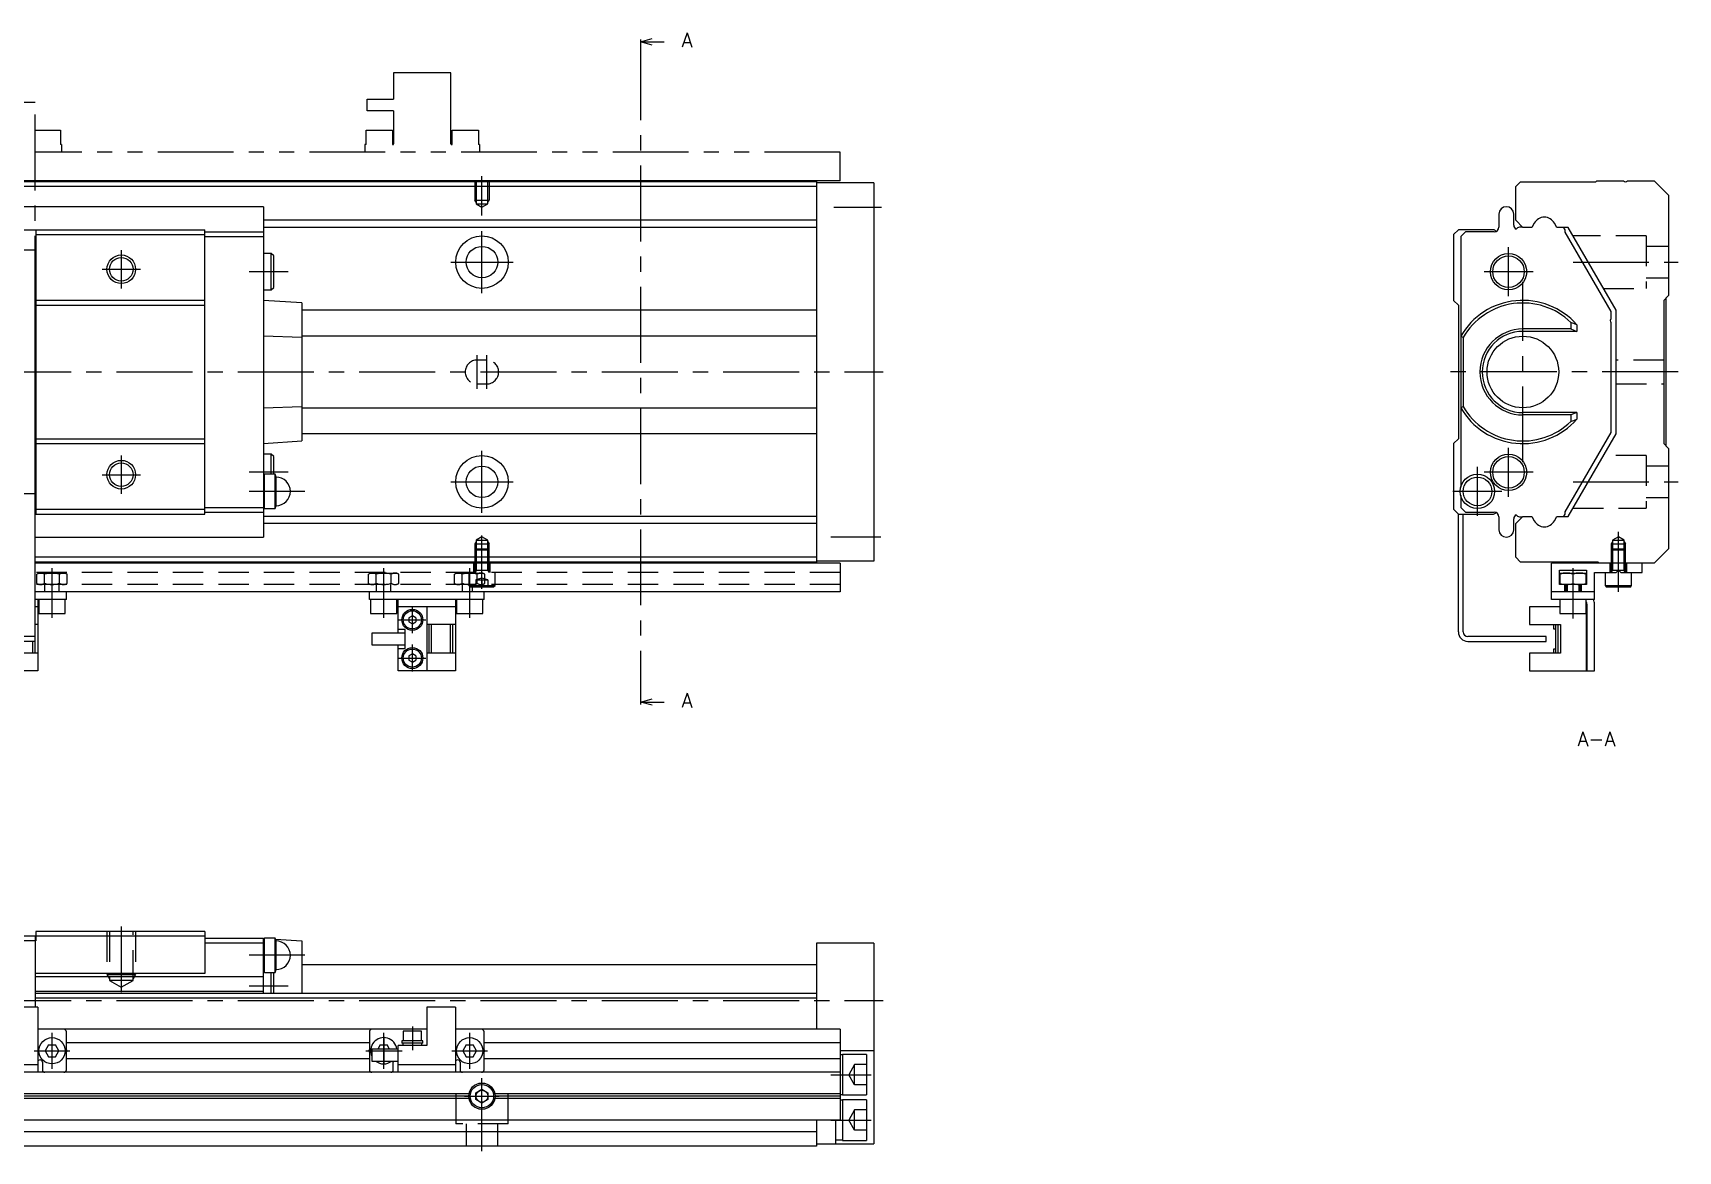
# Model space of a CAD drawing. Extents: x -4 to 704, y -8 to 243.
# Drawn here: x 359.3 to 703.7, y 9 to 243.1 of the extents above; entities that cross this region are included whole.
import ezdxf

# ---------------------------------------------------------------- set-up
doc = ezdxf.new("R2010")
doc.units = 0
doc.header["$LTSCALE"] = 0.5
for name, pattern in [('CENTER', [50.8, 31.75, -6.35, 6.35, -6.35]), ('DASHED', [19.05, 12.7, -6.35]), ('PHANTOM', [63.5, 31.75, -6.35, 6.35, -6.35, 6.35, -6.35])]:
    doc.linetypes.add(name, pattern=pattern)
for name, color, linetype in [('MSM_CENTER', 1, 'CENTER'), ('MSM_CONTINUOUS', 7, 'CONTINUOUS'), ('MSM_DASHED', 4, 'DASHED'), ('MSM_IMAGINARY', 6, 'PHANTOM'), ('MSM_NARROW', 5, 'CONTINUOUS'), ('MSM_PART_NUMBER', 7, 'CONTINUOUS')]:
    doc.layers.add(name, color=color, linetype=linetype)
doc.styles.get("Standard").update_dxf_attribs({"font": 'txt.shx', "height": 3, "bigfont": 'bigfont.shx'})

msp = doc.modelspace()

# ---------------------------------------------------------------- linework, layer by layer
at = {"layer": 'MSM_CENTER'}
for p, q in [((486.46, 240.74), (486.46, 103.51)), ((453.3, 204.91), (453.3, 213.12)), ((526.98, 206.62), (536.92, 206.62)), ((453.3, 188.62), (453.3, 201.62)), ((377.8, 197.62), (377.8, 189.62)), ((668.19, 188), (668.19, 198.25)), ((373.8, 193.62), (381.8, 193.62)), ((412.7, 193.12), (404.6, 193.12)), ((446.8, 195.12), (459.8, 195.12)), ((673.32, 193.12), (663.06, 193.12)), ((681.72, 195.12), (703.69, 195.12)), ((671.19, 153.22), (671.19, 191.02)), ((452.3, 168.62), (452.3, 175.62)), ((454.3, 168.62), (454.3, 175.62)), ((-4.2, 172.12), (537.3, 172.12)), ((703.69, 172.12), (655.69, 172.12)), ((453.3, 142.62), (453.3, 155.62)), ((668.19, 146), (668.19, 156.25)), ((377.8, 154.62), (377.8, 146.62)), ((661.69, 142), (661.69, 152.25)), ((373.8, 150.62), (381.8, 150.62)), ((412.7, 151.12), (404.6, 151.12)), ((446.8, 149.12), (459.8, 149.12)), ((673.32, 151.12), (663.06, 151.12)), ((681.72, 149.12), (703.69, 149.12)), ((416.2, 147.12), (404.6, 147.12)), ((666.82, 147.12), (656.56, 147.12)), ((453.3, 126.72), (453.3, 137.91)), ((691.18, 126.12), (691.18, 138.63)), ((526.3, 137.62), (536.8, 137.62)), ((363.3, 120.62), (363.3, 131.02)), ((432.73, 120.62), (432.73, 131.02)), ((450.73, 120.62), (450.73, 131.02)), ((681.69, 120.52), (681.69, 131.02)), ((438.73, 117.41), (438.73, 123.03)), ((435.92, 120.22), (441.54, 120.22)), ((438.73, 109.41), (438.73, 115.03)), ((435.92, 112.22), (441.54, 112.22)), ((377.8, 56), (377.8, 42.3)), ((416.2, 50), (404.6, 50)), ((412.7, 43.5), (404.6, 43.5)), ((-4.2, 40.5), (537.3, 40.5)), ((438.73, 35.1), (438.73, 30.1)), ((363.3, 26.25), (363.3, 33.75)), ((432.73, 26.25), (432.73, 33.75)), ((432.8, 27.11), (432.8, 32.89)), ((450.73, 26.25), (450.73, 33.75)), ((359.55, 30), (367.05, 30)), ((428.98, 30), (436.62, 30)), ((446.98, 30), (454.48, 30)), ((453.3, 9), (453.3, 24.25)), ((526.3, 25), (534.8, 25)), ((449.68, 20.5), (456.93, 20.5)), ((526.3, 15.5), (534.8, 15.5))]:
    msp.add_line(p, q, dxfattribs=at)
at = {"layer": 'MSM_CONTINUOUS'}
for p, q in [((486.46, 241.24), (488.96, 241.91)), ((486.46, 241.74), (486.46, 240.74)), ((486.46, 241.24), (491.46, 241.24)), ((488.96, 240.57), (486.46, 241.24)), ((523.3, 212.12), (183.3, 212.12)), ((523.3, 211.92), (183.3, 211.92)), ((523.3, 210.92), (183.3, 210.92)), ((523.3, 212.12), (523.3, 132.12)), ((535.3, 211.72), (523.3, 211.72)), ((535.3, 211.72), (535.3, 132.52)), ((669.69, 210.92), (670.69, 211.92)), ((669.69, 203.87), (669.69, 210.92)), ((670.69, 211.92), (686.49, 211.92)), ((686.49, 211.92), (686.69, 212.12)), ((686.69, 212.12), (692.29, 212.12)), ((693.09, 212.12), (698.69, 212.12)), ((698.69, 212.12), (701.69, 209.12)), ((407.6, 206.72), (302, 206.72)), ((407.6, 206.72), (407.6, 137.52)), ((701.69, 209.12), (701.69, 188.12)), ((523.3, 203.87), (407.6, 203.87)), ((666.19, 205.17), (666.19, 202.47)), ((669.29, 202.87), (669.29, 205.17)), ((671.19, 202.37), (669.69, 203.87)), ((673.59, 203.27), (673.07, 202.37)), ((678.3, 202.37), (677.79, 203.27)), ((314.3, 201.88), (395.3, 201.88)), ((359.9, 201.88), (359.9, 142.38)), ((359.9, 200.88), (395.3, 200.88)), ((395.3, 142.38), (395.3, 201.88)), ((395.3, 201.47), (407.6, 201.47)), ((395.3, 200.47), (407.6, 200.47)), ((523.3, 202.37), (407.6, 202.37)), ((657.69, 201.87), (656.69, 200.87)), ((656.69, 200.87), (656.69, 187.12)), ((665.06, 201.87), (657.69, 201.87)), ((659.19, 201.47), (658.19, 200.47)), ((658.19, 200.47), (658.19, 147.97)), ((665.19, 201.47), (659.19, 201.47)), ((671.14, 202.42), (670.49, 202.42)), ((673.07, 202.37), (671.19, 202.37)), ((680.69, 202.37), (678.3, 202.37)), ((680.08, 201.42), (680.08, 201.62)), ((689.69, 184.79), (680.08, 201.42)), ((690.69, 185.05), (680.69, 202.37)), ((359.8, 197.62), (349.8, 197.62)), ((359.8, 113.22), (359.8, 197.62)), ((409.2, 196.92), (407.6, 196.92)), ((409.7, 196.42), (409.2, 196.92)), ((409.2, 189.32), (409.2, 196.92)), ((409.7, 189.82), (409.7, 196.42)), ((409.2, 189.32), (409.7, 189.82)), ((359.9, 187.13), (395.3, 187.13)), ((359.9, 186.13), (395.3, 186.13)), ((407.6, 189.32), (409.2, 189.32)), ((415.6, 186.57), (407.6, 187.12)), ((415.6, 186.57), (415.6, 157.68)), ((656.69, 187.12), (657.69, 186.12)), ((657.69, 186.12), (657.69, 158.12)), ((701.69, 188.12), (700.69, 187.12)), ((700.69, 187.12), (700.69, 157.12)), ((701.19, 156.62), (701.19, 187.62)), ((523.3, 185.05), (415.6, 185.05)), ((689.69, 183.27), (689.69, 184.79)), ((690.69, 159.2), (690.69, 185.05)), ((415.6, 179.36), (407.6, 179.61)), ((523.3, 179.62), (415.6, 179.62)), ((658.69, 179.36), (658.19, 179.61)), ((658.69, 179.36), (658.69, 164.89)), ((681.25, 181.12), (671.19, 181.12)), ((682.47, 180.62), (671.19, 180.62)), ((681.25, 182.49), (681.25, 181.12)), ((681.25, 181.12), (682.47, 180.62)), ((682.47, 182.01), (682.47, 180.62)), ((689.69, 159.46), (689.69, 182.47)), ((407.6, 164.64), (415.6, 164.89)), ((415.6, 164.62), (523.3, 164.62)), ((658.19, 164.64), (658.69, 164.89)), ((682.47, 163.62), (671.19, 163.62)), ((681.25, 163.12), (671.19, 163.12)), ((682.47, 163.62), (681.25, 163.12)), ((681.25, 163.12), (681.25, 161.76)), ((682.47, 163.62), (682.47, 162.24)), ((523.3, 159.2), (415.6, 159.2)), ((680.08, 142.82), (689.69, 159.46)), ((680.69, 141.87), (690.69, 159.2)), ((359.9, 158.13), (395.3, 158.13)), ((359.9, 157.13), (395.3, 157.13)), ((407.6, 157.12), (415.6, 157.68)), ((657.69, 158.12), (656.69, 157.12)), ((656.69, 157.12), (656.69, 143.37)), ((700.69, 157.12), (701.69, 156.12)), ((701.69, 156.12), (701.69, 135.12)), ((409.2, 154.92), (407.6, 154.92)), ((409.7, 154.42), (409.2, 154.92)), ((409.2, 150.72), (409.2, 154.92)), ((409.7, 150.72), (409.7, 154.42)), ((407.76, 150.72), (407.6, 150.12)), ((407.76, 143.52), (407.76, 150.72)), ((410.04, 150.72), (407.76, 150.72)), ((410.04, 143.52), (410.04, 150.72)), ((410.2, 150.12), (410.04, 150.72)), ((410.2, 144.12), (410.2, 150.12)), ((658.19, 146.28), (658.19, 143.77)), ((359.8, 142.38), (395.3, 142.38)), ((359.9, 143.38), (395.3, 143.38)), ((395.3, 143.77), (407.6, 143.77)), ((395.3, 142.77), (407.6, 142.77)), ((407.6, 144.12), (407.76, 143.52)), ((523.3, 141.87), (407.6, 141.87)), ((407.76, 143.52), (410.04, 143.52)), ((410.04, 143.52), (410.2, 144.12)), ((656.69, 143.37), (657.69, 142.37)), ((657.69, 117.72), (657.69, 142.37)), ((657.69, 142.37), (665.06, 142.37)), ((658.19, 143.77), (659.19, 142.77)), ((658.69, 117.72), (658.69, 142.37)), ((659.19, 142.77), (665.19, 142.77)), ((666.19, 141.77), (666.19, 139.07)), ((669.29, 139.07), (669.29, 141.37)), ((669.69, 140.37), (671.19, 141.87)), ((670.49, 141.82), (671.14, 141.82)), ((671.19, 141.87), (673.07, 141.87)), ((673.07, 141.87), (673.59, 140.98)), ((677.79, 140.98), (678.3, 141.87)), ((678.3, 141.87), (680.69, 141.87)), ((680.08, 142.62), (680.08, 142.82)), ((523.3, 140.37), (407.6, 140.37)), ((669.69, 133.32), (669.69, 140.37)), ((359.8, 137.52), (407.6, 137.52)), ((701.69, 135.12), (698.69, 132.12)), ((523.3, 133.32), (359.8, 133.32)), ((523.3, 132.32), (359.8, 132.32)), ((528.3, 132.12), (359.8, 132.12)), ((535.3, 132.52), (523.3, 132.52)), ((528.3, 132.12), (528.3, 126.12)), ((670.69, 132.32), (669.69, 133.32)), ((686.99, 132.32), (670.69, 132.32)), ((677.19, 124.52), (677.19, 132.12)), ((698.69, 132.12), (677.19, 132.12)), ((687.19, 132.12), (686.99, 132.32)), ((696.19, 130.12), (696.19, 132.12)), ((678.84, 130.62), (684.54, 130.62)), ((678.84, 127.62), (678.84, 130.62)), ((684.54, 127.62), (678.84, 127.62)), ((678.94, 130.02), (684.44, 130.02)), ((678.94, 130.02), (678.94, 127.62)), ((679.99, 126.12), (679.99, 127.62)), ((680.19, 127.62), (680.19, 126.12)), ((681.69, 127.87), (681.69, 129.78)), ((683.19, 126.12), (683.19, 127.62)), ((683.39, 127.62), (683.39, 126.12)), ((684.44, 127.62), (684.44, 130.02)), ((684.54, 130.62), (684.54, 127.62)), ((686.19, 124.52), (686.19, 130.12)), ((686.19, 130.12), (690.69, 130.12)), ((688.44, 130.12), (688.44, 127.42)), ((688.44, 127.42), (693.94, 127.42)), ((688.44, 127.42), (688.61, 127.12)), ((690.69, 130.12), (691.19, 130.62)), ((691.19, 130.62), (691.69, 130.12)), ((691.69, 130.12), (696.19, 130.12)), ((693.77, 127.12), (693.94, 127.42)), ((693.94, 127.42), (693.94, 130.12)), ((528.3, 126.12), (359.8, 126.12)), ((366.3, 124.52), (359.8, 124.52)), ((360.3, 124.39), (360.3, 109.52)), ((360.55, 124.52), (360.55, 121.52)), ((366.05, 121.52), (366.05, 124.52)), ((366.3, 124.52), (366.3, 126.12)), ((429.73, 124.52), (429.73, 126.12)), ((453.73, 124.52), (429.73, 124.52)), ((429.98, 124.52), (429.98, 121.52)), ((435.48, 121.52), (435.48, 124.52)), ((435.73, 117.47), (435.73, 124.39)), ((447.73, 124.39), (447.73, 109.52)), ((447.98, 124.52), (447.98, 121.52)), ((453.48, 121.52), (453.48, 124.52)), ((453.73, 124.52), (453.73, 126.12)), ((686.19, 126.12), (677.19, 126.12)), ((686.19, 124.52), (677.19, 124.52)), ((678.94, 124.52), (678.94, 121.52)), ((684.44, 121.52), (684.44, 124.52)), ((688.61, 127.12), (693.77, 127.12)), ((360.3, 122.92), (359.8, 122.92)), ((360.55, 121.52), (366.05, 121.52)), ((429.98, 121.52), (435.48, 121.52)), ((447.73, 122.92), (435.73, 122.92)), ((438.73, 121.09), (437.98, 120.66)), ((437.98, 120.66), (437.98, 119.79)), ((439.48, 120.66), (438.73, 121.09)), ((439.48, 120.66), (439.48, 119.79)), ((441.73, 122.92), (441.73, 109.52)), ((447.98, 121.52), (453.48, 121.52)), ((678.94, 122.92), (672.59, 122.92)), ((672.59, 122.92), (672.59, 119.22)), ((678.94, 121.52), (684.44, 121.52)), ((684.54, 122.92), (684.44, 122.92)), ((684.54, 109.52), (684.54, 122.92)), ((684.54, 122.87), (684.59, 122.87)), ((684.59, 123.52), (684.59, 109.52)), ((686.19, 109.52), (686.19, 123.52)), ((360.3, 119.22), (359.8, 119.22)), ((430.23, 117.47), (430.23, 114.97)), ((437.23, 117.47), (430.23, 117.47)), ((437.23, 118.22), (435.73, 118.22)), ((437.23, 114.22), (437.23, 118.22)), ((437.98, 119.79), (438.73, 119.36)), ((438.73, 119.36), (439.48, 119.79)), ((447.73, 119.22), (441.73, 119.22)), ((442.23, 113.22), (442.23, 119.22)), ((442.73, 113.22), (442.73, 119.22)), ((446.73, 113.22), (446.73, 119.22)), ((447.23, 113.22), (447.23, 119.22)), ((672.59, 119.22), (679.09, 119.22)), ((677.59, 119.22), (677.59, 118.32)), ((677.59, 118.32), (678.09, 118.32)), ((678.09, 113.22), (678.09, 119.22)), ((678.59, 113.22), (678.59, 119.22)), ((679.09, 119.22), (679.09, 113.22)), ((359.8, 115.72), (349.8, 115.72)), ((359.3, 113.22), (359.3, 115.72)), ((430.23, 114.97), (437.23, 114.97)), ((435.73, 109.52), (435.73, 114.97)), ((435.73, 114.22), (437.23, 114.22)), ((676.09, 116.72), (659.69, 116.72)), ((659.69, 115.72), (676.09, 115.72)), ((676.09, 115.72), (676.09, 116.72)), ((677.59, 114.12), (677.59, 113.22)), ((678.09, 114.12), (677.59, 114.12)), ((360.3, 113.22), (354.3, 113.22)), ((438.73, 113.09), (437.98, 112.66)), ((437.98, 112.66), (437.98, 111.79)), ((437.98, 111.79), (438.73, 111.36)), ((439.48, 112.66), (438.73, 113.09)), ((438.73, 111.36), (439.48, 111.79)), ((439.48, 112.66), (439.48, 111.79)), ((447.73, 113.22), (441.73, 113.22)), ((672.59, 113.22), (672.59, 109.52)), ((679.09, 113.22), (672.59, 113.22)), ((360.3, 109.52), (348.3, 109.52)), ((447.73, 109.52), (435.73, 109.52)), ((672.59, 109.52), (684.54, 109.52)), ((684.54, 109.57), (684.59, 109.57)), ((684.59, 109.52), (686.19, 109.52)), ((486.46, 103.01), (488.96, 103.68)), ((486.46, 103.51), (486.46, 102.51)), ((486.46, 103.01), (491.46, 103.01)), ((488.96, 102.34), (486.46, 103.01)), ((359.8, 54), (349.8, 54)), ((359.8, 54), (359.8, 39.1)), ((359.8, 53), (359.9, 53)), ((359.9, 55), (359.9, 53)), ((395.3, 55), (359.9, 55)), ((395.3, 54), (359.9, 54)), ((395.3, 55), (395.3, 46.15)), ((407.6, 53.5), (395.3, 53.5)), ((407.6, 52.5), (395.3, 52.5)), ((407.76, 53.6), (407.6, 53)), ((407.6, 53.5), (407.73, 53.49)), ((407.6, 42), (407.6, 53.5)), ((407.76, 46.4), (407.76, 53.6)), ((410.04, 53.6), (407.76, 53.6)), ((410.2, 53), (410.04, 53.6)), ((410.04, 46.4), (410.04, 53.6)), ((410.11, 53.34), (415.6, 53)), ((410.2, 47), (410.2, 53)), ((415.6, 53), (415.6, 42)), ((535.3, 52.5), (523.3, 52.5)), ((523.3, 52.5), (523.3, 34.5)), ((535.3, 52.5), (535.3, 10.5)), ((395.3, 46.15), (359.8, 46.15)), ((407.6, 45.5), (359.8, 45.5)), ((407.6, 47), (407.76, 46.4)), ((407.76, 46.4), (410.04, 46.4)), ((409.2, 42), (409.2, 46.4)), ((409.7, 42), (409.7, 46.4)), ((410.04, 46.4), (410.2, 47)), ((523.3, 48), (415.6, 48)), ((407.6, 42.4), (359.8, 42.4)), ((523.3, 42), (359.8, 42)), ((360.3, 39.1), (354.3, 39.1)), ((523.3, 41), (359.8, 41)), ((360.3, 39.1), (360.3, 25.5)), ((447.73, 39.1), (441.73, 39.1)), ((441.73, 39.1), (441.73, 31.1)), ((447.73, 39.1), (447.73, 25.5)), ((441.73, 34.5), (360.3, 34.5)), ((528.3, 34.5), (447.73, 34.5)), ((528.3, 34.5), (528.3, 15.5)), ((362.58, 31.25), (361.86, 30)), ((362.58, 31.25), (364.02, 31.25)), ((364.74, 30), (364.02, 31.25)), ((366.3, 26), (366.3, 34)), ((429.73, 31.7), (366.3, 31.7)), ((429.73, 34), (429.73, 26)), ((432.01, 31.25), (431.49, 30.35)), ((432.01, 31.25), (433.45, 31.25)), ((433.97, 30.35), (433.45, 31.25)), ((441.73, 31.1), (435.73, 31.1)), ((435.73, 25.5), (435.73, 31.1)), ((436.53, 32.1), (436.53, 31.6)), ((440.93, 32.1), (436.53, 32.1)), ((440.93, 31.6), (436.53, 31.6)), ((436.73, 31.6), (436.73, 31.1)), ((436.83, 34.1), (436.83, 32.1)), ((440.63, 34.1), (436.83, 34.1)), ((440.63, 32.1), (440.63, 34.1)), ((440.73, 31.1), (440.73, 31.6)), ((440.93, 31.6), (440.93, 32.1)), ((450.01, 31.25), (449.29, 30)), ((450.01, 31.25), (451.45, 31.25)), ((452.17, 30), (451.45, 31.25)), ((453.73, 26), (453.73, 34)), ((528.3, 31.7), (453.73, 31.7)), ((361.3, 27.6), (361.3, 26)), ((361.86, 30), (362.58, 28.75)), ((362.58, 28.75), (364.02, 28.75)), ((364.02, 28.75), (364.74, 30)), ((366.48, 30), (366.3, 30.3)), ((366.3, 29.7), (366.48, 30)), ((429.73, 28.3), (366.3, 28.3)), ((429.73, 30.3), (429.56, 30)), ((429.56, 30), (429.73, 29.7)), ((435.73, 30.35), (430.23, 30.35)), ((430.23, 30.35), (430.23, 27.85)), ((430.23, 27.85), (435.73, 27.85)), ((434.73, 26), (434.73, 27.6)), ((448.73, 27.6), (448.73, 26)), ((449.29, 30), (450.01, 28.75)), ((450.01, 28.75), (451.45, 28.75)), ((451.45, 28.75), (452.17, 30)), ((453.91, 30), (453.73, 30.3)), ((453.73, 29.7), (453.91, 30)), ((528.3, 28.3), (453.73, 28.3)), ((535.3, 30), (528.3, 30)), ((528.8, 29.15), (528.3, 29.15)), ((533.8, 29.25), (528.8, 29.25)), ((528.8, 29.25), (528.8, 20.75)), ((533.8, 29.25), (533.8, 20.75)), ((528.3, 25.5), (178.3, 25.5)), ((348.3, 27.15), (360.3, 27.15)), ((348.3, 27.1), (360.3, 27.1)), ((360.25, 27.15), (360.25, 27.1)), ((435.73, 27.15), (447.73, 27.15)), ((435.73, 27.1), (447.73, 27.1)), ((435.78, 27.15), (435.78, 27.1)), ((447.68, 27.15), (447.68, 27.1)), ((450.6, 21), (356, 21)), ((452.05, 21.22), (453.3, 21.94)), ((452.05, 19.78), (452.05, 21.22)), ((453.3, 21.94), (454.55, 21.22)), ((454.55, 21.22), (454.55, 19.78)), ((528.3, 21), (456, 21)), ((528.3, 20.85), (528.8, 20.85)), ((528.8, 20.75), (533.8, 20.75)), ((450.6, 20), (356, 20)), ((450.42, 20.5), (356.18, 20.5)), ((453.3, 19.06), (452.05, 19.78)), ((454.55, 19.78), (453.3, 19.06)), ((528.3, 20), (456, 20)), ((528.3, 20.5), (456.18, 20.5)), ((528.8, 19.65), (528.3, 19.65)), ((533.8, 19.75), (528.8, 19.75)), ((528.8, 19.75), (528.8, 11.25)), ((533.8, 19.75), (533.8, 11.25)), ((528.3, 15.5), (178.3, 15.5)), ((523.3, 15.5), (523.3, 10)), ((527.3, 15.5), (527.3, 10.5)), ((523.3, 13), (183.3, 13)), ((523.3, 10.5), (535.3, 10.5)), ((527.3, 11.35), (528.8, 11.35)), ((528.8, 11.25), (533.8, 11.25)), ((523.3, 10), (183.3, 10))]:
    msp.add_line(p, q, dxfattribs=at)
for centre, radius in [((453.3, 195.12), 5.5), ((453.3, 195.12), 3.3), ((668.19, 193.12), 3.8), ((668.19, 193.12), 3.3), ((377.8, 193.62), 2.46), ((671.19, 172.12), 7.5), ((377.8, 150.62), 2.46), ((453.3, 149.12), 5.5), ((453.3, 149.12), 3.3), ((668.19, 151.12), 3.8), ((668.19, 151.12), 3.3), ((661.69, 147.12), 3.6), ((661.69, 147.12), 3), ((438.73, 120.22), 2.2), ((438.73, 120.22), 1.9), ((438.73, 112.22), 2.2), ((438.73, 112.22), 1.9), ((363.3, 30), 2.75), ((450.73, 30), 2.75), ((453.3, 20.5), 2.75), ((453.3, 20.5), 2.45), ((453.3, 20.5), 1.25)]:
    msp.add_circle(centre, radius, dxfattribs=at)
for centre, radius, start, end in [((692.69, 212.42), 0.5, 216.8699, 323.1301), ((667.74, 205.17), 1.55, 0, 180), ((675.84, 201.97), 2.6, 93.4107, 150), ((675.53, 201.97), 2.6, 30, 86.5893), ((665.06, 201.37), 0.5, 19.0055, 90), ((665.19, 202.47), 1, 270, 0), ((670.29, 202.87), 1, 180, 239.9081), ((670.49, 201.62), 0.8, 90, 151.2511), ((679.28, 201.62), 0.8, 0, 69.6359), ((671.19, 172.12), 15, 41.2361, 150.0736), ((671.19, 172.12), 14.44, 45.8486, 149.949), ((689.99, 182.87), 0.5, 126.8699, 233.1301), ((671.19, 172.12), 9, 90, 270), ((671.19, 172.12), 8.5, 90, 270), ((677.04, 169.83), 13.33, 65.9851, 71.6163), ((671.19, 172.12), 15, 209.9264, 318.7639), ((671.19, 172.12), 14.44, 210.051, 314.1514), ((677.07, 174.35), 13.26, 288.3686, 294.03), ((410.2, 147.12), 3, 270, 90), ((665.06, 142.87), 0.5, 270, 341.0726), ((665.19, 141.77), 1, 0, 90), ((670.29, 141.37), 1, 120.0919, 180), ((670.49, 142.62), 0.8, 208.7489, 270), ((679.28, 142.62), 0.8, 290.3724, 0), ((667.74, 139.07), 1.55, 180, 0), ((675.84, 142.28), 2.6, 210, 266.5893), ((675.53, 142.28), 2.6, 273.4107, 330), ((680.31, 126.05), 3.98, 69.7735, 110.2265), ((680.31, 131.6), 3.98, 249.7735, 290.2265), ((683.06, 126.05), 3.98, 69.7735, 110.2265), ((683.06, 131.6), 3.98, 249.7735, 290.2265), ((360.4, 124.4), 0.0991, 118.1849, 184.1719), ((360.54, 124.05), 0.475, 88.452, 112.8578), ((435.48, 123.99), 0.531, 67.7887, 89.707), ((435.63, 124.4), 0.0991, 355.8281, 61.8151), ((447.83, 124.4), 0.0991, 118.1849, 184.1719), ((447.97, 124.05), 0.475, 88.452, 112.8578), ((683.59, 123.52), 1, 0, 31.7883), ((683.59, 123.52), 2.6, 0, 22.6199), ((659.69, 117.72), 2, 180, 270), ((659.69, 117.72), 1, 180, 270), ((410.2, 50), 3, 270, 90), ((365.8, 34), 0.5, 0, 90), ((430.23, 34), 0.5, 90, 180), ((453.23, 34), 0.5, 0, 90), ((432.73, 30), 2.75, 7.312, 204.62), ((360.8, 27.6), 0.5, 0, 180), ((432.73, 30), 2.75, 231.4273, 308.5727), ((435.23, 27.6), 0.5, 150, 180), ((435.22, 27.59), 0.517, 4.3661, 29.8325), ((448.23, 27.6), 0.5, 0, 180), ((361.8, 26), 0.5, 180, 270), ((365.8, 26), 0.5, 270, 0), ((430.23, 26), 0.5, 180, 270), ((434.23, 26), 0.5, 270, 0), ((449.23, 26), 0.5, 180, 270), ((453.23, 26), 0.5, 270, 0)]:
    msp.add_arc(centre, radius, start, end, dxfattribs=at)
at = {"layer": 'MSM_DASHED'}
for p, q in [((451.8, 212.12), (451.8, 208.12)), ((452.07, 212.12), (452.07, 207.32)), ((454.53, 207.32), (454.53, 212.12)), ((454.8, 212.12), (454.8, 208.12)), ((451.8, 208.12), (454.8, 208.12)), ((452.07, 207.66), (451.8, 208.12)), ((452.07, 207.32), (453.3, 206.61)), ((452.07, 207.32), (454.53, 207.32)), ((453.3, 206.61), (454.53, 207.32)), ((454.53, 207.66), (454.8, 208.12)), ((696.99, 200.62), (681.7, 200.62)), ((696.99, 200.62), (696.99, 189.62)), ((701.69, 198.42), (696.99, 198.42)), ((688.05, 189.62), (696.99, 189.62)), ((696.99, 191.82), (701.69, 191.82)), ((454.3, 174.62), (452.3, 174.62)), ((700.69, 174.62), (690.69, 174.62)), ((452.3, 169.62), (454.3, 169.62)), ((690.69, 169.62), (700.69, 169.62)), ((696.99, 154.62), (688.05, 154.62)), ((696.99, 154.62), (696.99, 143.62)), ((701.69, 152.42), (696.99, 152.42)), ((696.99, 145.82), (701.69, 145.82)), ((681.7, 143.62), (696.99, 143.62)), ((452.07, 136.59), (451.8, 136.12)), ((451.8, 136.12), (451.8, 130.12)), ((451.8, 136.12), (454.8, 136.12)), ((452.07, 135.12), (451.8, 134.85)), ((451.8, 134.85), (454.8, 134.85)), ((453.3, 137.63), (452.07, 136.92)), ((452.07, 136.92), (452.07, 130.59)), ((452.07, 136.92), (454.53, 136.92)), ((452.07, 135.12), (454.53, 135.12)), ((454.53, 136.92), (453.3, 137.63)), ((454.53, 130.59), (454.53, 136.92)), ((454.53, 136.59), (454.8, 136.12)), ((454.8, 134.85), (454.53, 135.12)), ((454.8, 130.12), (454.8, 136.12)), ((689.95, 136.59), (689.68, 136.12)), ((689.68, 136.12), (692.68, 136.12)), ((689.68, 136.12), (689.68, 130.12)), ((689.95, 135.12), (689.68, 134.85)), ((689.68, 134.85), (692.68, 134.85)), ((691.18, 137.63), (689.95, 136.92)), ((689.95, 136.92), (689.95, 130.59)), ((689.95, 136.92), (692.41, 136.92)), ((689.95, 135.12), (692.41, 135.12)), ((692.41, 136.92), (691.18, 137.63)), ((692.41, 130.59), (692.41, 136.92)), ((692.41, 136.59), (692.68, 136.12)), ((692.68, 134.85), (692.41, 135.12)), ((692.68, 130.12), (692.68, 136.12)), ((451.55, 132.12), (451.55, 130.12)), ((455.05, 130.12), (455.05, 132.12)), ((689.43, 132.12), (689.43, 130.12)), ((692.93, 130.12), (692.93, 132.12)), ((528.3, 130.12), (178.3, 130.12)), ((528.3, 127.62), (178.3, 127.62)), ((360.55, 130.02), (360.12, 129.78)), ((360.12, 127.87), (360.12, 129.78)), ((360.12, 127.87), (360.55, 127.62)), ((360.55, 130.02), (366.05, 130.02)), ((361.71, 127.87), (361.71, 129.78)), ((361.8, 126.12), (361.8, 127.62)), ((364.8, 126.12), (364.8, 127.62)), ((364.89, 127.87), (364.89, 129.78)), ((366.48, 129.78), (366.05, 130.02)), ((366.05, 127.62), (366.48, 127.87)), ((366.48, 127.87), (366.48, 129.78)), ((429.98, 130.02), (429.56, 129.78)), ((429.56, 127.87), (429.56, 129.78)), ((429.56, 127.87), (429.98, 127.62)), ((429.98, 130.02), (435.48, 130.02)), ((431.14, 127.87), (431.14, 129.78)), ((431.23, 126.12), (431.23, 127.62)), ((434.23, 126.12), (434.23, 127.62)), ((434.32, 127.87), (434.32, 129.78)), ((435.91, 129.78), (435.48, 130.02)), ((435.48, 127.62), (435.91, 127.87)), ((435.91, 127.87), (435.91, 129.78)), ((447.98, 130.02), (447.56, 129.78)), ((447.56, 127.87), (447.56, 129.78)), ((447.56, 127.87), (447.98, 127.62)), ((447.98, 130.02), (453.48, 130.02)), ((449.14, 127.87), (449.14, 129.78)), ((449.23, 126.12), (449.23, 127.62)), ((450.55, 130.12), (450.55, 127.42)), ((450.55, 127.42), (450.85, 127.12)), ((450.55, 127.42), (456.05, 127.42)), ((451.3, 126.12), (451.3, 127.62)), ((454.8, 130.59), (451.8, 130.59)), ((452.07, 130.59), (451.8, 130.12)), ((453.3, 128.96), (452.05, 128.62)), ((452.05, 128.62), (452.05, 127.12)), ((452.05, 128.62), (454.55, 128.62)), ((452.32, 127.87), (452.32, 129.78)), ((454.55, 128.62), (453.3, 128.96)), ((453.3, 128.62), (453.3, 127.12)), ((453.91, 129.78), (453.48, 130.02)), ((453.48, 127.62), (453.91, 127.87)), ((453.91, 127.87), (453.91, 129.78)), ((454.53, 130.59), (454.8, 130.12)), ((454.55, 128.62), (454.55, 127.12)), ((455.75, 127.12), (456.05, 127.42)), ((456.05, 127.42), (456.05, 130.12)), ((689.68, 130.12), (689.95, 130.59)), ((692.69, 130.59), (689.69, 130.59)), ((692.68, 130.12), (692.41, 130.59)), ((450.85, 127.12), (455.75, 127.12)), ((359.8, 116.72), (349.8, 116.72)), ((359.8, 53), (349.8, 53)), ((374.8, 55), (374.8, 46)), ((375.34, 55), (375.34, 44.72)), ((380.26, 44.72), (380.26, 55)), ((380.8, 55), (380.8, 46)), ((374.8, 46), (380.8, 46)), ((374.8, 46), (375.34, 45.06)), ((380.8, 46), (380.26, 45.06)), ((375.34, 44.72), (377.8, 43.3)), ((380.26, 44.72), (375.34, 44.72)), ((377.8, 43.3), (380.26, 44.72)), ((531.3, 27.13), (530.07, 25)), ((531.3, 22.88), (530.07, 25)), ((533.8, 27.13), (531.3, 27.13)), ((531.3, 22.88), (531.3, 27.13)), ((531.3, 25), (533.8, 25)), ((447.8, 21), (447.8, 14.7)), ((458.8, 14.7), (458.8, 21)), ((533.8, 22.88), (531.3, 22.88)), ((531.3, 17.63), (530.07, 15.5)), ((531.3, 13.38), (531.3, 17.63)), ((533.8, 17.63), (531.3, 17.63)), ((458.8, 14.7), (447.8, 14.7)), ((450, 14.7), (450, 10)), ((456.6, 10), (456.6, 14.7)), ((531.3, 13.38), (530.07, 15.5)), ((531.3, 15.5), (533.8, 15.5)), ((533.8, 13.38), (531.3, 13.38))]:
    msp.add_line(p, q, dxfattribs=at)
for centre, radius, start, end in [((452.3, 172.12), 2.5, 90, 270), ((454.3, 172.12), 2.5, 270, 90), ((360.92, 128.62), 1.41, 55.6665, 115.6665), ((360.92, 129.03), 1.41, 244.3335, 304.3335), ((363.3, 124.77), 5.25, 72.412, 107.588), ((363.3, 132.88), 5.25, 252.412, 287.588), ((365.68, 128.62), 1.41, 64.3335, 124.3335), ((365.68, 129.03), 1.41, 235.6665, 295.6665), ((430.35, 128.62), 1.41, 55.6665, 115.6665), ((430.35, 129.03), 1.41, 244.3335, 304.3335), ((432.73, 124.77), 5.25, 72.412, 107.588), ((432.73, 132.88), 5.25, 252.412, 287.588), ((435.11, 128.62), 1.41, 64.3335, 124.3335), ((435.11, 129.03), 1.41, 235.6665, 295.6665), ((448.35, 128.62), 1.41, 55.6665, 115.6665), ((448.35, 129.03), 1.41, 244.3335, 304.3335), ((450.73, 124.77), 5.25, 72.412, 107.588), ((450.73, 132.88), 5.25, 252.412, 287.588), ((453.11, 128.62), 1.41, 64.3335, 124.3335), ((453.11, 129.03), 1.41, 235.6665, 295.6665)]:
    msp.add_arc(centre, radius, start, end, dxfattribs=at)
at = {"layer": 'MSM_IMAGINARY'}
for p, q in [((434.8, 234.72), (434.8, 229.27)), ((446.8, 234.72), (434.8, 234.72)), ((446.8, 219.86), (446.8, 234.72)), ((359.8, 228.52), (349.8, 228.52)), ((359.8, 146.62), (359.8, 228.52)), ((429.3, 226.77), (429.3, 229.27)), ((429.3, 229.27), (434.8, 229.27)), ((434.8, 226.77), (429.3, 226.77)), ((434.8, 226.77), (434.8, 219.86)), ((359.8, 222.72), (365.05, 222.72)), ((365.05, 222.72), (365.05, 219.72)), ((429.05, 222.72), (434.55, 222.72)), ((429.05, 219.72), (429.05, 222.72)), ((434.55, 222.72), (434.55, 219.72)), ((447.05, 222.72), (452.55, 222.72)), ((447.05, 219.72), (447.05, 222.72)), ((452.55, 222.72), (452.55, 219.72)), ((528.3, 218.12), (359.8, 218.12)), ((365.3, 219.72), (365.05, 219.72)), ((365.3, 219.72), (365.3, 218.12)), ((428.8, 219.72), (428.8, 218.12)), ((429.05, 219.72), (428.8, 219.72)), ((452.8, 219.72), (452.55, 219.72)), ((452.8, 219.72), (452.8, 218.12)), ((528.3, 212.12), (528.3, 218.12)), ((528.3, 212.12), (523.3, 212.12)), ((359.8, 146.62), (349.8, 146.62))]:
    msp.add_line(p, q, dxfattribs=at)
for centre, radius, start, end in [((434.56, 220.17), 0.446, 268.5891, 296.1982), ((434.7, 219.85), 0.0994, 304.8828, 3.9024), ((446.9, 219.85), 0.0991, 175.8281, 241.8151), ((447.04, 220.2), 0.475, 247.1422, 271.548)]:
    msp.add_arc(centre, radius, start, end, dxfattribs=at)
at = {"layer": 'MSM_NARROW'}
for p, q in [((680.46, 127.62), (680.46, 126.12)), ((682.92, 127.62), (682.92, 126.12))]:
    msp.add_line(p, q, dxfattribs=at)
for centre in [(377.8, 193.62), (377.8, 150.62)]:
    msp.add_circle(centre, 3, dxfattribs=at)

# ---------------------------------------------------------------- texts
at = {"layer": 'MSM_PART_NUMBER'}
for s, p in [('A', (495.08, 240.11)), ('A', (495.08, 101.88)), ('A-A', (682.61, 93.81))]:
    msp.add_text(s, height=3, dxfattribs=at).set_placement(p)

doc.saveas('drawing.dxf')
